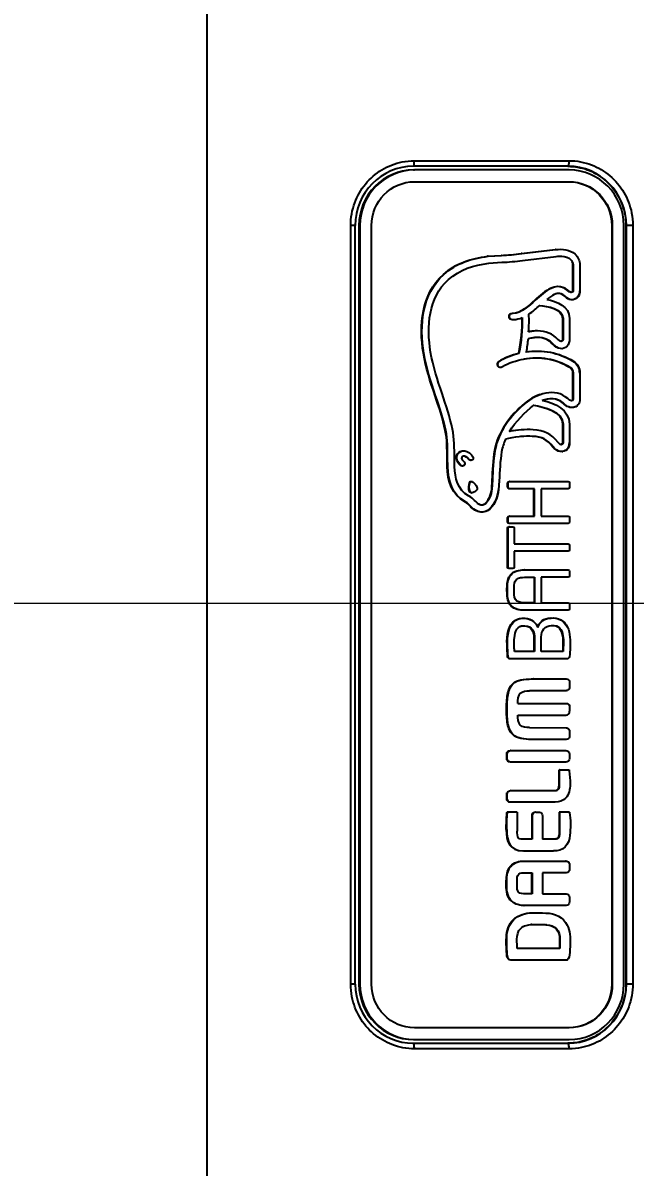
# Model space of a CAD drawing. Extents: x 612 to 6849, y -547 to 2005.
# Drawn here: x 1074.1 to 1107.2, y 1194 to 1255.8 of the extents above; entities that cross this region are included whole.
import ezdxf

# ---------------------------------------------------------------- set-up
doc = ezdxf.new("R2010")
doc.units = 0
doc.header["$LTSCALE"] = 20
doc.header["$MEASUREMENT"] = 0
doc.linetypes.add('CENTER', pattern=[2, 1.25, -0.25, 0.25, -0.25])
doc.layers.get('0').update_dxf_attribs({"linetype": 'CONTINUOUS'})
doc.layers.get('DEFPOINTS').update_dxf_attribs({"linetype": 'CONTINUOUS'})
doc.layers.add('1', color=7, linetype='CONTINUOUS')
doc.styles.get("Standard").update_dxf_attribs({"font": 'NanumGothic.ttf'})
doc.dimstyles.get("Standard").update_dxf_attribs({"dimtxt": 2.7, "dimasz": 2.5, "dimexe": 1.5, "dimexo": 1.5, "dimgap": 1.5, "dimtad": 1, "dimdec": 0, "dimlfac": 10, "dimzin": 0, "dimdsep": 46, "dimtxsty": 'Standard', "dimcen": 0, "dimclrt": 2, "dimadec": 0, "dimazin": 0, "dimtfac": 1, "dimtdec": 0, "dimtmove": 0, "dimatfit": 3, "dimfxl": 0, "dimtolj": 1, "dimtzin": 0, "dimarcsym": 0})

# ---------------------------------------------------------------- blocks, each defined once
blk = doc.blocks.new('*D73')
at = {"color": 3, "lineweight": -2}
for p, q in [((847.067, 1225.971), (847.067, 1556.302)), ((1562.216, 1225.971), (1562.216, 1556.302)), ((867.067, 1551.302), (1542.216, 1551.302))]:
    blk.add_line(p, q, dxfattribs=at)
at = {"color": 3}
for points in [[(867.067, 1554.635), (867.067, 1547.968), (847.067, 1551.302)], [(1542.216, 1554.635), (1542.216, 1547.968), (1562.216, 1551.302)]]:
    blk.add_solid(points, dxfattribs=at)
at = {"layer": 'DEFPOINTS', "color": 0}
for p in [(1562.216, 1551.302), (847.067, 1224.471), (1562.216, 1224.471)]:
    blk.add_point(p, dxfattribs=at)
at = {"color": 2, "insert": (1214.008, 1577.461), "char_height": 30, "attachment_point": 5}
blk.add_mtext('\\A1;715', dxfattribs=at)

msp = doc.modelspace()

# ---------------------------------------------------------------- linework, layer by layer
at = {"layer": '1', "color": 7, "linetype": 'Continuous'}
for p, q in [((1084.035, 1376.5), (1084.035, 1072.442)), ((1103.578, 1248.099), (1095.207, 1248.099)), ((1095.259, 1248.399), (1103.63, 1248.399)), ((1095.215, 1247.899), (1095.267, 1247.899)), ((1103.638, 1247.899), (1095.267, 1247.899)), ((1095.267, 1247.266), (1103.638, 1247.266)), ((1092.06, 1244.899), (1091.813, 1244.899)), ((1091.813, 1203.899), (1091.813, 1244.899)), ((1092.06, 1244.899), (1092.056, 1244.899)), ((1092.06, 1203.899), (1092.06, 1244.899)), ((1092.26, 1244.899), (1092.26, 1203.899)), ((1092.26, 1244.899), (1092.312, 1244.899)), ((1092.312, 1244.899), (1092.312, 1203.899)), ((1092.936, 1203.899), (1092.936, 1244.899)), ((1105.969, 1244.899), (1105.943, 1244.899)), ((1105.943, 1244.899), (1105.943, 1203.899)), ((1105.969, 1244.899), (1105.969, 1203.899)), ((1106.593, 1203.899), (1106.593, 1244.899)), ((1106.705, 1244.899), (1106.705, 1203.899)), ((1106.73, 1244.899), (1106.705, 1244.899)), ((1107.077, 1244.899), (1106.73, 1244.899)), ((1106.73, 1203.899), (1106.73, 1244.899)), ((1107.077, 1244.899), (1107.077, 1203.899)), ((1099.221, 1243.232), (1099.946, 1243.285)), ((1099.247, 1243.232), (1099.221, 1243.232)), ((1099.247, 1243.232), (1099.972, 1243.285)), ((1099.972, 1243.285), (1099.946, 1243.285)), ((1101.038, 1243.385), (1102.869, 1243.598)), ((1101.064, 1243.385), (1101.038, 1243.385)), ((1101.064, 1243.385), (1102.895, 1243.598)), ((1101.113, 1243.011), (1102.933, 1243.224)), ((1102.895, 1243.598), (1102.869, 1243.598)), ((1099.285, 1242.857), (1099.989, 1242.909)), ((1103.846, 1242.783), (1103.82, 1242.783)), ((1103.82, 1242.783), (1103.82, 1241.387)), ((1103.846, 1242.783), (1103.846, 1241.387)), ((1104.215, 1242.782), (1104.215, 1241.36)), ((1103.846, 1241.387), (1103.82, 1241.387)), ((1100.579, 1240.143), (1100.553, 1240.143)), ((1103.274, 1239.876), (1103.274, 1238.737)), ((1103.301, 1239.876), (1103.274, 1239.876)), ((1103.301, 1239.876), (1103.301, 1238.737)), ((1103.652, 1239.876), (1103.652, 1238.769)), ((1101.652, 1239.186), (1101.626, 1239.186)), ((1102.789, 1238.468), (1102.763, 1238.468)), ((1103.164, 1238.245), (1103.138, 1238.245)), ((1103.301, 1238.737), (1103.274, 1238.737)), ((1099.851, 1237.547), (1099.825, 1237.547)), ((1100.912, 1237.978), (1100.886, 1237.978)), ((1103.846, 1236.929), (1103.82, 1236.929)), ((1103.82, 1236.929), (1103.82, 1235.513)), ((1103.846, 1236.929), (1103.846, 1235.513)), ((1104.215, 1236.929), (1104.215, 1235.508)), ((1103.308, 1235.306), (1103.282, 1235.306)), ((1103.846, 1235.513), (1103.82, 1235.513)), ((1103.301, 1234.161), (1103.274, 1234.161)), ((1103.274, 1234.161), (1103.274, 1233.161)), ((1103.301, 1234.161), (1103.301, 1233.161)), ((1103.652, 1234.161), (1103.652, 1233.161)), ((1102.766, 1232.941), (1102.74, 1232.941)), ((1103.301, 1233.161), (1103.274, 1233.161)), ((1097.037, 1231.868), (1097.031, 1232.335)), ((1097.057, 1232.335), (1097.031, 1232.335)), ((1097.063, 1231.868), (1097.057, 1232.335)), ((1097.431, 1231.878), (1097.425, 1232.338)), ((1098.196, 1232.282), (1098.17, 1232.282)), ((1097.063, 1231.868), (1097.037, 1231.868)), ((1098.276, 1231.018), (1098.25, 1231.018)), ((1099.452, 1231.126), (1099.424, 1230.639)), ((1099.478, 1231.126), (1099.45, 1230.639)), ((1099.478, 1231.126), (1099.452, 1231.126)), ((1099.847, 1231.104), (1099.816, 1230.612)), ((1100.329, 1230.985), (1100.303, 1230.985)), ((1100.303, 1230.753), (1100.303, 1230.985)), ((1100.329, 1230.753), (1100.303, 1230.753)), ((1100.329, 1230.753), (1100.329, 1230.985)), ((1100.411, 1231.068), (1100.385, 1231.068)), ((1100.411, 1231.068), (1103.575, 1231.068)), ((1103.657, 1230.985), (1103.657, 1230.753)), ((1098.23, 1230.271), (1098.193, 1230.29)), ((1098.271, 1230.52), (1098.245, 1230.52)), ((1099.45, 1230.639), (1099.424, 1230.639)), ((1100.411, 1230.669), (1100.385, 1230.669)), ((1101.753, 1230.669), (1100.411, 1230.669)), ((1101.727, 1229.19), (1101.727, 1230.669)), ((1101.753, 1229.19), (1101.753, 1230.669)), ((1102.118, 1230.669), (1102.118, 1229.19)), ((1103.575, 1230.669), (1102.118, 1230.669)), ((1098.023, 1229.957), (1097.997, 1229.957)), ((1098.021, 1229.944), (1097.997, 1229.957)), ((1098.047, 1229.944), (1098.021, 1229.944)), ((1098.047, 1229.944), (1098.023, 1229.957)), ((1100.303, 1228.875), (1100.303, 1229.107)), ((1100.329, 1229.107), (1100.303, 1229.107)), ((1100.329, 1228.875), (1100.303, 1228.875)), ((1100.329, 1228.875), (1100.329, 1229.107)), ((1100.411, 1229.19), (1100.385, 1229.19)), ((1100.411, 1229.19), (1101.753, 1229.19)), ((1102.118, 1229.19), (1103.575, 1229.19)), ((1103.657, 1229.107), (1103.657, 1228.875)), ((1100.329, 1228.536), (1100.303, 1228.536)), ((1100.303, 1226.434), (1100.303, 1228.536)), ((1100.329, 1226.434), (1100.329, 1228.536)), ((1100.401, 1228.61), (1100.375, 1228.61)), ((1100.411, 1228.791), (1100.385, 1228.791)), ((1100.401, 1228.61), (1100.59, 1228.61)), ((1103.575, 1228.791), (1100.411, 1228.791)), ((1100.662, 1228.536), (1100.662, 1227.687)), ((1100.662, 1227.687), (1103.578, 1227.687)), ((1100.662, 1227.288), (1100.662, 1226.434)), ((1103.578, 1227.288), (1100.662, 1227.288)), ((1103.657, 1227.607), (1103.657, 1227.368)), ((1100.329, 1226.434), (1100.303, 1226.434)), ((1100.401, 1226.36), (1100.375, 1226.36)), ((1100.59, 1226.36), (1100.401, 1226.36)), ((1100.487, 1226.024), (1100.461, 1226.024)), ((1101.22, 1226.285), (1101.194, 1226.285)), ((1101.22, 1226.285), (1103.578, 1226.285)), ((1101.224, 1225.886), (1101.758, 1225.886)), ((1101.732, 1225.886), (1101.732, 1224.505)), ((1101.758, 1225.886), (1101.758, 1224.505)), ((1103.578, 1225.886), (1102.119, 1225.886)), ((1102.119, 1225.886), (1102.119, 1224.505)), ((1103.657, 1226.205), (1103.657, 1225.966)), ((1100.297, 1225.377), (1100.271, 1225.377)), ((1100.296, 1225.057), (1100.27, 1225.057)), ((1100.525, 1224.323), (1100.499, 1224.323)), ((1101.22, 1224.105), (1101.194, 1224.105)), ((1101.758, 1224.505), (1101.22, 1224.505)), ((1103.578, 1224.105), (1101.22, 1224.105)), ((1102.119, 1224.505), (1103.578, 1224.505)), ((1103.657, 1224.425), (1103.657, 1224.185)), ((1102.66, 1223.683), (1102.634, 1223.683)), ((1103.3, 1222.722), (1103.274, 1222.722)), ((1100.297, 1222.27), (1100.271, 1222.27)), ((1101.725, 1222.59), (1101.724, 1221.873)), ((1101.751, 1222.59), (1101.725, 1222.59)), ((1101.751, 1222.59), (1101.75, 1221.873)), ((1102.121, 1221.873), (1102.122, 1222.652)), ((1100.332, 1221.601), (1100.306, 1221.601)), ((1100.465, 1221.47), (1100.439, 1221.47)), ((1103.513, 1221.47), (1100.465, 1221.47)), ((1101.75, 1221.873), (1100.674, 1221.873)), ((1103.308, 1221.873), (1102.121, 1221.873)), ((1101.725, 1220.389), (1101.699, 1220.389)), ((1101.725, 1220.389), (1103.464, 1220.389)), ((1103.658, 1220.194), (1103.658, 1219.949)), ((1103.463, 1219.755), (1101.486, 1219.752)), ((1100.857, 1219.069), (1103.463, 1219.069)), ((1100.857, 1218.441), (1103.47, 1218.441)), ((1103.658, 1218.871), (1103.658, 1218.64)), ((1100.324, 1217.962), (1100.298, 1217.962)), ((1101.485, 1217.758), (1103.463, 1217.755)), ((1101.725, 1217.121), (1101.699, 1217.121)), ((1103.464, 1217.121), (1101.725, 1217.121)), ((1103.658, 1217.561), (1103.658, 1217.316)), ((1100.477, 1216.528), (1100.451, 1216.528)), ((1100.477, 1216.528), (1103.452, 1216.528)), ((1100.28, 1216.329), (1100.254, 1216.329)), ((1100.254, 1216.09), (1100.254, 1216.329)), ((1100.28, 1216.09), (1100.254, 1216.09)), ((1100.28, 1216.09), (1100.28, 1216.329)), ((1100.477, 1215.891), (1100.451, 1215.891)), ((1103.452, 1215.891), (1100.477, 1215.891)), ((1103.649, 1216.329), (1103.649, 1216.09)), ((1103.118, 1215.473), (1103.092, 1215.473)), ((1103.092, 1214.754), (1103.092, 1215.473)), ((1103.118, 1215.473), (1103.627, 1215.473)), ((1103.118, 1214.754), (1103.118, 1215.473)), ((1103.627, 1215.473), (1103.633, 1215.43)), ((1103.118, 1214.754), (1103.092, 1214.754)), ((1100.254, 1213.923), (1100.254, 1214.161)), ((1100.28, 1214.161), (1100.254, 1214.161)), ((1100.28, 1213.923), (1100.28, 1214.161)), ((1100.28, 1213.923), (1100.254, 1213.923)), ((1100.477, 1213.723), (1100.451, 1213.723)), ((1102.631, 1213.723), (1100.477, 1213.723)), ((1100.266, 1213.145), (1100.271, 1213.191)), ((1100.292, 1213.145), (1100.266, 1213.145)), ((1100.297, 1213.191), (1100.271, 1213.191)), ((1100.292, 1213.145), (1100.297, 1213.191)), ((1100.827, 1213.191), (1100.297, 1213.191)), ((1100.827, 1213.139), (1100.824, 1212.168)), ((1100.827, 1213.191), (1100.827, 1213.139)), ((1101.605, 1212.989), (1101.605, 1211.73)), ((1101.631, 1212.989), (1101.605, 1212.989)), ((1101.631, 1212.989), (1101.631, 1211.73)), ((1101.83, 1213.188), (1101.804, 1213.188)), ((1103.092, 1213.192), (1103.092, 1212.166)), ((1103.118, 1213.192), (1103.092, 1213.192)), ((1103.646, 1213.192), (1103.118, 1213.192)), ((1103.118, 1213.192), (1103.118, 1212.166)), ((1103.646, 1213.192), (1103.655, 1213.152)), ((1100.257, 1212.253), (1100.231, 1212.253)), ((1103.118, 1212.166), (1103.092, 1212.166)), ((1102.79, 1211.73), (1102.182, 1211.73)), ((1101.156, 1211.099), (1102.788, 1211.099)), ((1101.245, 1210.548), (1103.463, 1210.548)), ((1101.246, 1209.917), (1101.628, 1209.917)), ((1101.602, 1209.917), (1101.602, 1208.774)), ((1101.628, 1209.917), (1101.628, 1208.774)), ((1103.464, 1209.917), (1102.186, 1209.917)), ((1102.186, 1209.917), (1102.186, 1208.774)), ((1100.257, 1209.477), (1100.231, 1209.477)), ((1100.257, 1209.217), (1100.231, 1209.217)), ((1101.628, 1208.774), (1101.602, 1208.774)), ((1102.186, 1208.774), (1103.465, 1208.774)), ((1100.53, 1208.372), (1100.504, 1208.372)), ((1103.464, 1208.145), (1101.246, 1208.145)), ((1101.611, 1207.111), (1101.585, 1207.111)), ((1102.406, 1207.107), (1102.38, 1207.107)), ((1103.136, 1206.324), (1103.11, 1206.324)), ((1103.127, 1205.816), (1100.827, 1205.816)), ((1100.511, 1205.183), (1100.485, 1205.183)), ((1103.425, 1205.183), (1100.511, 1205.183)), ((1092.06, 1203.899), (1091.813, 1203.899)), ((1092.06, 1203.899), (1092.056, 1203.899)), ((1092.26, 1203.899), (1092.312, 1203.899)), ((1105.969, 1203.899), (1105.943, 1203.899)), ((1106.73, 1203.899), (1106.705, 1203.899)), ((1107.077, 1203.899), (1106.73, 1203.899)), ((1103.638, 1201.532), (1095.267, 1201.532)), ((1095.207, 1200.699), (1103.578, 1200.699)), ((1095.215, 1200.899), (1095.267, 1200.899)), ((1095.267, 1200.899), (1103.638, 1200.899)), ((1103.63, 1200.399), (1095.259, 1200.399))]:
    msp.add_line(p, q, dxfattribs=at)
at = {"layer": '1', "color": 1, "linetype": 'CENTER', "lineweight": 0, "ltscale": 5}
msp.add_line((1584.528, 1224.471), (839.321, 1224.471), dxfattribs=at)
at = {"layer": '1', "color": 7, "linetype": 'Continuous'}
for centre, start_param, end_param in [((1095.207, 1248.399), 0, 1.570796), ((1103.578, 1248.399), 0, 1.570796), ((1095.207, 1200.399), 1.570796, 3.141593), ((1103.578, 1200.399), 1.570796, 3.141593)]:
    msp.add_ellipse(centre, major_axis=(0, -0.3), ratio=0.173648, start_param=start_param, end_param=end_param, dxfattribs=at)
for points, knots in [([(1091.813, 1244.899), (1091.813, 1245.317), (1091.889, 1245.741), (1092.17, 1246.495), (1092.37, 1246.841), (1092.864, 1247.441), (1093.166, 1247.703), (1093.832, 1248.108), (1094.206, 1248.255), (1094.808, 1248.377), (1095.034, 1248.399), (1095.259, 1248.399)], [0, 0, 0, 0, 0.229654, 0.229654, 0.443273, 0.443273, 0.658699, 0.658699, 0.875871, 0.875871, 1, 1, 1, 1]), ([(1103.553, 1248.099), (1103.652, 1248.099), (1103.75, 1248.094), (1103.848, 1248.085), (1104.195, 1248.052), (1104.541, 1247.957), (1105.175, 1247.662), (1105.472, 1247.457), (1105.981, 1246.964), (1106.2, 1246.667), (1106.524, 1246.024), (1106.633, 1245.668), (1106.679, 1245.309), (1106.696, 1245.173), (1106.705, 1245.036), (1106.705, 1244.899)], [0, 0, 0, 0, 0.059109, 0.059109, 0.059109, 0.271901, 0.271901, 0.484519, 0.484519, 0.701251, 0.701251, 0.91871, 0.91871, 0.91871, 1, 1, 1, 1]), ([(1103.63, 1248.399), (1104.042, 1248.399), (1104.46, 1248.322), (1105.203, 1248.036), (1105.543, 1247.833), (1106.133, 1247.332), (1106.392, 1247.025), (1106.79, 1246.349), (1106.935, 1245.969), (1107.055, 1245.357), (1107.077, 1245.127), (1107.077, 1244.899)], [0, 0, 0, 0, 0.229684, 0.229684, 0.443247, 0.443247, 0.658693, 0.658693, 0.875881, 0.875881, 1, 1, 1, 1]), ([(1097.031, 1232.335), (1097.025, 1232.814), (1097.032, 1233.349), (1096.933, 1233.815), (1096.798, 1234.456), (1096.588, 1235.079), (1096.38, 1235.698), (1096.126, 1236.45), (1095.873, 1237.206), (1095.746, 1237.993), (1095.501, 1239.497), (1095.634, 1241.179), (1096.827, 1242.257), (1097.49, 1242.855), (1098.35, 1243.134), (1099.221, 1243.232)], [0, 0, 0, 0, 0.2, 0.2, 0.2, 0.4, 0.4, 0.4, 0.6, 0.6, 0.6, 0.8, 0.8, 0.8, 1, 1, 1, 1]), ([(1097.057, 1232.335), (1097.051, 1232.814), (1097.058, 1233.349), (1096.959, 1233.815), (1096.824, 1234.456), (1096.614, 1235.079), (1096.406, 1235.698), (1096.152, 1236.45), (1095.9, 1237.206), (1095.772, 1237.993), (1095.527, 1239.497), (1095.66, 1241.179), (1096.853, 1242.257), (1097.516, 1242.855), (1098.376, 1243.134), (1099.247, 1243.232)], [0, 0, 0, 0, 0.2, 0.2, 0.2, 0.4, 0.4, 0.4, 0.6, 0.6, 0.6, 0.8, 0.8, 0.8, 1, 1, 1, 1]), ([(1102.895, 1243.598), (1103.263, 1243.637), (1103.675, 1243.61), (1103.961, 1243.342), (1104.107, 1243.205), (1104.215, 1242.987), (1104.215, 1242.782)], [0, 0, 0, 0, 0.5, 0.5, 0.5, 1, 1, 1, 1]), ([(1102.933, 1243.224), (1103.178, 1243.25), (1103.513, 1243.249), (1103.708, 1243.069), (1103.781, 1243.002), (1103.846, 1242.886), (1103.846, 1242.783)], [0, 0, 0, 0, 0.5, 0.5, 0.5, 1, 1, 1, 1]), ([(1097.425, 1232.338), (1097.419, 1232.845), (1097.424, 1233.398), (1097.319, 1233.894), (1097.181, 1234.55), (1096.968, 1235.186), (1096.755, 1235.82), (1096.509, 1236.551), (1096.26, 1237.291), (1096.135, 1238.055), (1095.913, 1239.423), (1096.009, 1240.99), (1097.098, 1241.975), (1097.701, 1242.521), (1098.495, 1242.768), (1099.285, 1242.857)], [0, 0, 0, 0, 0.2, 0.2, 0.2, 0.4, 0.4, 0.4, 0.6, 0.6, 0.6, 0.8, 0.8, 0.8, 1, 1, 1, 1]), ([(1103.82, 1241.387), (1103.82, 1241.326), (1103.804, 1241.285), (1103.638, 1241.285), (1103.443, 1241.491), (1103.097, 1241.62), (1102.866, 1241.615), (1102.663, 1241.518), (1102.321, 1241.355), (1102.049, 1241.112), (1101.77, 1240.859), (1101.417, 1240.539), (1101.055, 1240.169), (1100.553, 1240.143)], [0, 0, 0, 0, 0.2, 0.2, 0.4, 0.4, 0.6, 0.6, 0.6, 0.8, 0.8, 0.8, 1, 1, 1, 1]), ([(1103.846, 1241.387), (1103.846, 1241.326), (1103.83, 1241.285), (1103.664, 1241.285), (1103.469, 1241.491), (1103.123, 1241.62), (1102.892, 1241.615), (1102.689, 1241.518), (1102.347, 1241.355), (1102.075, 1241.112), (1101.796, 1240.859), (1101.443, 1240.539), (1101.081, 1240.169), (1100.579, 1240.143)], [0, 0, 0, 0, 0.2, 0.2, 0.4, 0.4, 0.6, 0.6, 0.6, 0.8, 0.8, 0.8, 1, 1, 1, 1]), ([(1104.215, 1241.36), (1104.215, 1241.139), (1104.126, 1240.944), (1103.586, 1240.824), (1103.439, 1241.128), (1103.199, 1241.203), (1103.081, 1241.24), (1102.958, 1241.231), (1102.7, 1241.106), (1102.554, 1241.004), (1102.421, 1240.901)], [0, 0, 0, 0, 0.25, 0.25, 0.5, 0.5, 0.5, 0.75, 0.75, 1, 1, 1, 1]), ([(1104.189, 1241.36), (1104.189, 1241.139), (1104.1, 1240.944), (1103.56, 1240.824), (1103.413, 1241.128), (1103.173, 1241.203), (1103.084, 1241.231), (1102.993, 1241.232), (1102.898, 1241.205)], [0, 0, 0, 0, 0.36357, 0.36357, 0.72714, 0.72714, 0.72714, 1, 1, 1, 1]), ([(1100.553, 1240.143), (1100.458, 1240.136), (1100.357, 1240.091), (1100.366, 1239.903), (1100.409, 1239.853), (1100.474, 1239.829)], [0, 0, 0, 0, 0.614209, 0.614209, 1, 1, 1, 1]), ([(1100.579, 1240.143), (1100.484, 1240.136), (1100.383, 1240.091), (1100.394, 1239.86), (1100.499, 1239.803), (1100.775, 1239.822), (1100.936, 1239.86), (1101.093, 1239.922)], [0, 0, 0, 0, 0.333333, 0.333333, 0.666667, 0.666667, 1, 1, 1, 1]), ([(1103.04, 1238.721), (1102.724, 1239.058), (1102.384, 1239.201), (1101.919, 1239.201), (1101.83, 1239.201), (1101.741, 1239.195), (1101.652, 1239.186)], [0, 0, 0, 0, 0.5, 0.5, 0.5, 1, 1, 1, 1]), ([(1102.763, 1238.468), (1102.509, 1238.739), (1102.261, 1238.841), (1101.887, 1238.841), (1101.812, 1238.841), (1101.738, 1238.836), (1101.666, 1238.828)], [0, 0, 0, 0, 0.5, 0.5, 0.5, 1, 1, 1, 1]), ([(1102.789, 1238.468), (1102.535, 1238.739), (1102.287, 1238.841), (1101.913, 1238.841), (1101.839, 1238.841), (1101.764, 1238.836), (1101.692, 1238.828)], [0, 0, 0, 0, 0.5, 0.5, 0.5, 1, 1, 1, 1]), ([(1103.652, 1238.769), (1103.652, 1238.621), (1103.621, 1238.464), (1103.423, 1238.271), (1103.284, 1238.216), (1103.164, 1238.245)], [0, 0, 0, 0, 0.5, 0.5, 1, 1, 1, 1]), ([(1101.278, 1238.061), (1102.179, 1238.205), (1103.051, 1238.042), (1103.838, 1237.56), (1104.067, 1237.42), (1104.189, 1237.2), (1104.189, 1236.929)], [0, 0, 0, 0, 0.5, 0.5, 0.5, 1, 1, 1, 1]), ([(1101.304, 1238.061), (1102.205, 1238.205), (1103.077, 1238.042), (1103.864, 1237.56), (1104.093, 1237.42), (1104.215, 1237.2), (1104.215, 1236.929)], [0, 0, 0, 0, 0.5, 0.5, 0.5, 1, 1, 1, 1]), ([(1103.301, 1238.737), (1103.301, 1238.678), (1103.254, 1238.632), (1103.14, 1238.632), (1103.081, 1238.688), (1103.04, 1238.721)], [0, 0, 0, 0, 0.5, 0.5, 1, 1, 1, 1]), ([(1099.825, 1237.547), (1099.747, 1237.5), (1099.705, 1237.402), (1099.783, 1237.27), (1099.829, 1237.246), (1099.878, 1237.243)], [0, 0, 0, 0, 0.645838, 0.645838, 1, 1, 1, 1]), ([(1099.851, 1237.547), (1099.773, 1237.5), (1099.731, 1237.402), (1099.832, 1237.231), (1099.943, 1237.224), (1100.022, 1237.272)], [0, 0, 0, 0, 0.5, 0.5, 1, 1, 1, 1]), ([(1100.022, 1237.272), (1100.333, 1237.462), (1100.819, 1237.613), (1101.17, 1237.68), (1102.047, 1237.847), (1102.906, 1237.709), (1103.674, 1237.238), (1103.793, 1237.166), (1103.846, 1237.07), (1103.846, 1236.929)], [0, 0, 0, 0, 0.333333, 0.333333, 0.333333, 0.666667, 0.666667, 0.666667, 1, 1, 1, 1]), ([(1101.194, 1237.689), (1102.054, 1237.842), (1102.895, 1237.7), (1103.648, 1237.238), (1103.767, 1237.166), (1103.82, 1237.07), (1103.82, 1236.929)], [0, 0, 0, 0, 0.495212, 0.495212, 0.495212, 1, 1, 1, 1]), ([(1102.073, 1235.765), (1101.754, 1235.659), (1101.452, 1235.48), (1101.212, 1235.276), (1100.449, 1234.625), (1099.771, 1233.755), (1099.592, 1232.736), (1099.503, 1232.224), (1099.482, 1231.647), (1099.452, 1231.126)], [0, 0, 0, 0, 0.16289, 0.16289, 0.16289, 0.581445, 0.581445, 0.581445, 1, 1, 1, 1]), ([(1103.555, 1235.542), (1102.879, 1236.159), (1101.854, 1235.8), (1101.238, 1235.276), (1100.475, 1234.625), (1099.797, 1233.755), (1099.618, 1232.736), (1099.529, 1232.224), (1099.508, 1231.647), (1099.478, 1231.126)], [0, 0, 0, 0, 0.333333, 0.333333, 0.333333, 0.666667, 0.666667, 0.666667, 1, 1, 1, 1]), ([(1103.989, 1235.115), (1103.94, 1235.083), (1103.885, 1235.063), (1103.613, 1235.031), (1103.402, 1235.175), (1103.282, 1235.306)], [0, 0, 0, 0, 0.222414, 0.222414, 1, 1, 1, 1]), ([(1104.215, 1235.508), (1104.215, 1235.273), (1104.061, 1235.08), (1103.639, 1235.031), (1103.428, 1235.175), (1103.308, 1235.306)], [0, 0, 0, 0, 0.5, 0.5, 1, 1, 1, 1]), ([(1103.846, 1235.513), (1103.846, 1235.463), (1103.814, 1235.417), (1103.704, 1235.417), (1103.596, 1235.503), (1103.555, 1235.542)], [0, 0, 0, 0, 0.5, 0.5, 1, 1, 1, 1]), ([(1103.04, 1233.167), (1102.665, 1233.645), (1102.295, 1233.83), (1101.68, 1233.862), (1101.26, 1233.883), (1100.825, 1233.844), (1100.409, 1233.763)], [0, 0, 0, 0, 0.5, 0.5, 0.5, 1, 1, 1, 1]), ([(1100.188, 1233.345), (1100.093, 1233.129), (1100.022, 1232.904), (1099.981, 1232.671), (1099.894, 1232.175), (1099.878, 1231.609), (1099.847, 1231.104)], [0, 0, 0, 0, 0.5, 0.5, 0.5, 1, 1, 1, 1]), ([(1102.766, 1232.941), (1102.455, 1233.337), (1102.173, 1233.476), (1101.662, 1233.502), (1101.265, 1233.522), (1100.584, 1233.472), (1100.188, 1233.345)], [0, 0, 0, 0, 0.5, 0.5, 0.5, 1, 1, 1, 1]), ([(1102.74, 1232.941), (1102.429, 1233.337), (1102.147, 1233.476), (1101.636, 1233.502), (1101.464, 1233.51), (1101.24, 1233.506), (1101.008, 1233.488)], [0, 0, 0, 0, 0.698156, 0.698156, 0.698156, 1, 1, 1, 1]), ([(1097.935, 1231.935), (1097.887, 1231.879), (1097.797, 1231.882), (1097.745, 1231.931), (1097.582, 1232.086), (1097.44, 1232.343), (1097.589, 1232.558), (1097.67, 1232.675), (1097.791, 1232.739), (1097.976, 1232.718), (1098.005, 1232.711), (1098.035, 1232.7)], [0, 0, 0, 0, 0.315048, 0.315048, 0.315048, 0.630095, 0.630095, 0.630095, 0.945143, 0.945143, 1, 1, 1, 1]), ([(1097.961, 1231.935), (1097.913, 1231.879), (1097.823, 1231.882), (1097.771, 1231.931), (1097.608, 1232.086), (1097.466, 1232.343), (1097.615, 1232.558), (1097.696, 1232.675), (1097.817, 1232.739), (1098.132, 1232.703), (1098.355, 1232.556), (1098.429, 1232.396)], [0, 0, 0, 0, 0.25, 0.25, 0.25, 0.5, 0.5, 0.5, 0.75, 0.75, 1, 1, 1, 1]), ([(1103.626, 1233.161), (1103.626, 1233.022), (1103.593, 1232.881), (1103.402, 1232.699), (1103.281, 1232.669), (1103.026, 1232.688), (1102.809, 1232.823), (1102.74, 1232.941)], [0, 0, 0, 0, 0.333333, 0.333333, 0.666667, 0.666667, 1, 1, 1, 1]), ([(1103.652, 1233.161), (1103.652, 1233.022), (1103.619, 1232.881), (1103.428, 1232.699), (1103.307, 1232.669), (1103.052, 1232.688), (1102.835, 1232.823), (1102.766, 1232.941)], [0, 0, 0, 0, 0.333333, 0.333333, 0.666667, 0.666667, 1, 1, 1, 1]), ([(1103.301, 1233.161), (1103.301, 1233.104), (1103.253, 1233.051), (1103.138, 1233.051), (1103.074, 1233.126), (1103.04, 1233.167)], [0, 0, 0, 0, 0.5, 0.5, 1, 1, 1, 1]), ([(1098.196, 1232.282), (1098.154, 1232.352), (1098.032, 1232.428), (1097.904, 1232.442), (1097.867, 1232.431), (1097.773, 1232.295), (1097.886, 1232.185), (1097.945, 1232.125)], [0, 0, 0, 0, 0.333333, 0.333333, 0.666667, 0.666667, 1, 1, 1, 1]), ([(1098.17, 1232.282), (1098.128, 1232.352), (1098.006, 1232.428), (1097.925, 1232.437), (1097.909, 1232.437), (1097.895, 1232.436)], [0, 0, 0, 0, 0.784487, 0.784487, 1, 1, 1, 1]), ([(1098.276, 1231.018), (1098.299, 1231.087), (1098.379, 1231.065), (1098.506, 1230.97), (1098.611, 1230.862), (1098.642, 1230.76)], [0, 0, 0, 0, 0.5, 0.5, 1, 1, 1, 1]), ([(1098.642, 1230.76), (1098.665, 1230.693), (1098.656, 1230.612), (1098.554, 1230.526), (1098.455, 1230.454), (1098.389, 1230.448)], [0, 0, 0, 0, 0.5, 0.5, 1, 1, 1, 1]), ([(1099.79, 1230.612), (1099.763, 1230.22), (1099.538, 1229.677), (1099.18, 1229.484), (1098.966, 1229.368), (1098.738, 1229.39), (1098.531, 1229.513), (1098.422, 1229.577), (1098.337, 1229.662), (1098.179, 1229.821), (1098.107, 1229.894), (1098.021, 1229.944)], [0, 0, 0, 0, 0.25, 0.25, 0.25, 0.5, 0.5, 0.5, 0.75, 0.75, 1, 1, 1, 1]), ([(1099.816, 1230.612), (1099.789, 1230.22), (1099.564, 1229.677), (1099.206, 1229.484), (1098.992, 1229.368), (1098.764, 1229.39), (1098.557, 1229.513), (1098.448, 1229.577), (1098.363, 1229.662), (1098.205, 1229.821), (1098.133, 1229.894), (1098.047, 1229.944)], [0, 0, 0, 0, 0.25, 0.25, 0.25, 0.5, 0.5, 0.5, 0.75, 0.75, 1, 1, 1, 1]), ([(1099.45, 1230.639), (1099.43, 1230.379), (1099.273, 1229.945), (1099.034, 1229.816), (1098.934, 1229.761), (1098.838, 1229.78), (1098.665, 1229.883), (1098.596, 1229.955), (1098.437, 1230.114), (1098.348, 1230.202), (1098.23, 1230.271)], [0, 0, 0, 0, 0.25, 0.25, 0.25, 0.5, 0.5, 0.75, 0.75, 1, 1, 1, 1]), ([(1099.424, 1230.639), (1099.404, 1230.379), (1099.247, 1229.945), (1099.008, 1229.816), (1098.908, 1229.761), (1098.812, 1229.78), (1098.703, 1229.845), (1098.681, 1229.86), (1098.66, 1229.876)], [0, 0, 0, 0, 0.441818, 0.441818, 0.441818, 0.883636, 0.883636, 1, 1, 1, 1]), ([(1100.654, 1225.079), (1100.654, 1225.163), (1100.653, 1225.247), (1100.655, 1225.483), (1100.663, 1225.663), (1100.785, 1225.77)], [0, 0, 0, 0, 0.5, 0.5, 1, 1, 1, 1]), ([(1101.22, 1224.505), (1101.093, 1224.505), (1100.936, 1224.513), (1100.67, 1224.691), (1100.654, 1224.907), (1100.654, 1225.079)], [0, 0, 0, 0, 0.5, 0.5, 1, 1, 1, 1]), ([(1100.271, 1222.27), (1100.248, 1222.69), (1100.324, 1223.339), (1100.726, 1223.567), (1100.989, 1223.717), (1101.459, 1223.717), (1101.685, 1223.498)], [0, 0, 0, 0, 0.5, 0.5, 0.5, 1, 1, 1, 1]), ([(1100.297, 1222.27), (1100.274, 1222.69), (1100.35, 1223.339), (1100.752, 1223.567), (1101.015, 1223.717), (1101.485, 1223.717), (1101.711, 1223.498)], [0, 0, 0, 0, 0.5, 0.5, 0.5, 1, 1, 1, 1]), ([(1100.669, 1222.607), (1100.733, 1222.971), (1100.762, 1223.284), (1101.243, 1223.264), (1101.612, 1223.249), (1101.775, 1222.929), (1101.751, 1222.59)], [0, 0, 0, 0, 0.5, 0.5, 0.5, 1, 1, 1, 1]), ([(1100.999, 1223.244), (1101.059, 1223.26), (1101.131, 1223.268), (1101.217, 1223.264), (1101.586, 1223.249), (1101.749, 1222.929), (1101.725, 1222.59)], [0, 0, 0, 0, 0.151891, 0.151891, 0.151891, 1, 1, 1, 1]), ([(1100.298, 1217.962), (1100.256, 1218.222), (1100.247, 1218.493), (1100.245, 1219.004), (1100.254, 1219.307), (1100.346, 1219.804), (1100.442, 1220.036), (1100.925, 1220.381), (1101.382, 1220.389), (1101.699, 1220.389)], [0, 0, 0, 0, 0.25, 0.25, 0.5, 0.5, 0.75, 0.75, 1, 1, 1, 1]), ([(1100.324, 1217.962), (1100.282, 1218.222), (1100.273, 1218.493), (1100.271, 1219.004), (1100.28, 1219.307), (1100.372, 1219.804), (1100.468, 1220.036), (1100.951, 1220.381), (1101.408, 1220.389), (1101.725, 1220.389)], [0, 0, 0, 0, 0.25, 0.25, 0.5, 0.5, 0.75, 0.75, 1, 1, 1, 1]), ([(1103.464, 1220.389), (1103.512, 1220.389), (1103.56, 1220.374), (1103.639, 1220.303), (1103.658, 1220.253), (1103.658, 1220.194)], [0, 0, 0, 0, 0.5, 0.5, 1, 1, 1, 1]), ([(1103.658, 1219.949), (1103.658, 1219.904), (1103.644, 1219.862), (1103.578, 1219.782), (1103.521, 1219.755), (1103.463, 1219.755)], [0, 0, 0, 0, 0.5, 0.5, 1, 1, 1, 1]), ([(1103.463, 1219.069), (1103.511, 1219.069), (1103.56, 1219.054), (1103.64, 1218.98), (1103.658, 1218.931), (1103.658, 1218.871)], [0, 0, 0, 0, 0.5, 0.5, 1, 1, 1, 1]), ([(1103.47, 1218.441), (1103.517, 1218.443), (1103.562, 1218.458), (1103.64, 1218.529), (1103.659, 1218.58), (1103.658, 1218.64)], [0, 0, 0, 0, 0.5, 0.5, 1, 1, 1, 1]), ([(1101.699, 1217.121), (1101.382, 1217.121), (1100.925, 1217.129), (1100.442, 1217.474), (1100.345, 1217.705), (1100.298, 1217.962)], [0, 0, 0, 0, 0.5, 0.5, 1, 1, 1, 1]), ([(1101.725, 1217.121), (1101.408, 1217.121), (1100.951, 1217.129), (1100.468, 1217.474), (1100.371, 1217.705), (1100.324, 1217.962)], [0, 0, 0, 0, 0.5, 0.5, 1, 1, 1, 1]), ([(1103.658, 1217.316), (1103.658, 1217.258), (1103.639, 1217.208), (1103.56, 1217.136), (1103.512, 1217.121), (1103.464, 1217.121)], [0, 0, 0, 0, 0.5, 0.5, 1, 1, 1, 1]), ([(1102.811, 1214.354), (1102.872, 1214.353), (1102.95, 1214.352), (1103.086, 1214.467), (1103.092, 1214.65), (1103.092, 1214.754)], [0, 0, 0, 0, 0.5, 0.5, 1, 1, 1, 1]), ([(1102.837, 1214.354), (1102.898, 1214.353), (1102.976, 1214.352), (1103.113, 1214.467), (1103.118, 1214.65), (1103.118, 1214.754)], [0, 0, 0, 0, 0.5, 0.5, 1, 1, 1, 1]), ([(1100.28, 1214.161), (1100.28, 1214.271), (1100.368, 1214.361), (1100.477, 1214.361), (1101.263, 1214.361), (1102.05, 1214.354), (1102.837, 1214.354)], [0, 0, 0, 0, 0.5, 0.5, 0.5, 1, 1, 1, 1]), ([(1103.444, 1213.947), (1103.306, 1213.797), (1103.076, 1213.738), (1102.881, 1213.726), (1102.798, 1213.72), (1102.715, 1213.723), (1102.631, 1213.723)], [0, 0, 0, 0, 0.5, 0.5, 0.5, 1, 1, 1, 1]), ([(1101.83, 1213.188), (1101.884, 1213.188), (1101.94, 1213.189), (1102.103, 1213.187), (1102.182, 1213.096), (1102.182, 1212.987)], [0, 0, 0, 0, 0.5, 0.5, 1, 1, 1, 1]), ([(1103.655, 1213.152), (1103.73, 1212.837), (1103.698, 1212.257), (1103.676, 1211.941), (1103.641, 1211.437), (1103.299, 1211.057), (1102.788, 1211.099)], [0, 0, 0, 0, 0.5, 0.5, 0.5, 1, 1, 1, 1]), ([(1101.631, 1211.73), (1101.473, 1211.73), (1101.314, 1211.731), (1101.084, 1211.73), (1100.962, 1211.726), (1100.822, 1211.854), (1100.826, 1212.063), (1100.824, 1212.168)], [0, 0, 0, 0, 0.333333, 0.333333, 0.666667, 0.666667, 1, 1, 1, 1]), ([(1103.118, 1212.166), (1103.123, 1212.062), (1103.111, 1211.888), (1103.005, 1211.72), (1102.874, 1211.728), (1102.79, 1211.73)], [0, 0, 0, 0, 0.5, 0.5, 1, 1, 1, 1]), ([(1103.092, 1212.166), (1103.097, 1212.062), (1103.085, 1211.888), (1103.003, 1211.758), (1102.95, 1211.74), (1102.894, 1211.733)], [0, 0, 0, 0, 0.644381, 0.644381, 1, 1, 1, 1]), ([(1101.251, 1211.731), (1101.223, 1211.731), (1101.197, 1211.731), (1101.141, 1211.73), (1101.109, 1211.73), (1101.077, 1211.731)], [0, 0, 0, 0, 0.433384, 0.433384, 1, 1, 1, 1]), ([(1100.231, 1209.477), (1100.243, 1209.75), (1100.26, 1210.035), (1100.636, 1210.487), (1100.933, 1210.551), (1101.219, 1210.548)], [0, 0, 0, 0, 0.5, 0.5, 1, 1, 1, 1]), ([(1100.257, 1209.477), (1100.269, 1209.75), (1100.286, 1210.035), (1100.662, 1210.487), (1100.959, 1210.551), (1101.245, 1210.548)], [0, 0, 0, 0, 0.5, 0.5, 1, 1, 1, 1]), ([(1103.463, 1210.548), (1103.493, 1210.548), (1103.524, 1210.539), (1103.577, 1210.512), (1103.602, 1210.49), (1103.646, 1210.434), (1103.658, 1210.395), (1103.658, 1210.273), (1103.657, 1210.192), (1103.658, 1210.11)], [0, 0, 0, 0, 0.25, 0.25, 0.5, 0.5, 0.75, 0.75, 1, 1, 1, 1]), ([(1100.815, 1209.475), (1100.813, 1209.588), (1100.815, 1209.767), (1100.991, 1209.917), (1101.142, 1209.914), (1101.246, 1209.917)], [0, 0, 0, 0, 0.5, 0.5, 1, 1, 1, 1]), ([(1101.628, 1208.774), (1101.5, 1208.774), (1101.373, 1208.774), (1101.139, 1208.775), (1100.974, 1208.779), (1100.818, 1208.935), (1100.817, 1209.104), (1100.815, 1209.203)], [0, 0, 0, 0, 0.333333, 0.333333, 0.666667, 0.666667, 1, 1, 1, 1]), ([(1103.465, 1208.774), (1103.57, 1208.771), (1103.657, 1208.693), (1103.658, 1208.502), (1103.658, 1208.42), (1103.658, 1208.337)], [0, 0, 0, 0, 0.5, 0.5, 1, 1, 1, 1]), ([(1100.485, 1205.183), (1100.345, 1205.19), (1100.277, 1205.285), (1100.266, 1205.42), (1100.239, 1205.738), (1100.223, 1206.072), (1100.246, 1206.768), (1100.351, 1207.142), (1100.875, 1207.628), (1101.28, 1207.766), (1101.606, 1207.741)], [0, 0, 0, 0, 0.25, 0.25, 0.25, 0.5, 0.5, 0.75, 0.75, 1, 1, 1, 1]), ([(1100.511, 1205.183), (1100.371, 1205.19), (1100.303, 1205.285), (1100.292, 1205.42), (1100.265, 1205.738), (1100.249, 1206.072), (1100.272, 1206.768), (1100.377, 1207.142), (1100.901, 1207.628), (1101.306, 1207.766), (1101.632, 1207.741)], [0, 0, 0, 0, 0.25, 0.25, 0.25, 0.5, 0.5, 0.75, 0.75, 1, 1, 1, 1]), ([(1101.632, 1207.741), (1101.877, 1207.749), (1102.129, 1207.744), (1102.375, 1207.738), (1102.85, 1207.727), (1103.315, 1207.527), (1103.527, 1207.073)], [0, 0, 0, 0, 0.5, 0.5, 0.5, 1, 1, 1, 1]), ([(1100.827, 1205.816), (1100.813, 1205.974), (1100.807, 1206.134), (1100.807, 1206.517), (1100.852, 1206.768), (1101.168, 1207.053), (1101.421, 1207.117), (1101.611, 1207.111)], [0, 0, 0, 0, 0.333333, 0.333333, 0.666667, 0.666667, 1, 1, 1, 1]), ([(1103.685, 1206.087), (1103.677, 1205.867), (1103.669, 1205.644), (1103.643, 1205.295), (1103.562, 1205.17), (1103.425, 1205.183)], [0, 0, 0, 0, 0.5, 0.5, 1, 1, 1, 1]), ([(1095.259, 1200.399), (1094.848, 1200.399), (1094.43, 1200.476), (1093.687, 1200.762), (1093.347, 1200.965), (1092.757, 1201.466), (1092.498, 1201.773), (1092.1, 1202.449), (1091.955, 1202.829), (1091.835, 1203.441), (1091.813, 1203.67), (1091.813, 1203.899)], [0, 0, 0, 0, 0.229646, 0.229646, 0.443186, 0.443186, 0.658636, 0.658636, 0.875863, 0.875863, 1, 1, 1, 1]), ([(1106.705, 1203.899), (1106.705, 1203.799), (1106.7, 1203.699), (1106.691, 1203.6), (1106.659, 1203.247), (1106.566, 1202.896), (1106.274, 1202.252), (1106.073, 1201.952), (1105.587, 1201.434), (1105.295, 1201.212), (1104.661, 1200.883), (1104.311, 1200.772), (1103.958, 1200.726), (1103.824, 1200.708), (1103.688, 1200.699), (1103.553, 1200.699)], [0, 0, 0, 0, 0.059113, 0.059113, 0.059113, 0.271837, 0.271837, 0.484383, 0.484383, 0.70112, 0.70112, 0.918649, 0.918649, 0.918649, 1, 1, 1, 1]), ([(1107.077, 1203.899), (1107.077, 1203.481), (1107.001, 1203.057), (1106.72, 1202.303), (1106.52, 1201.958), (1106.027, 1201.358), (1105.725, 1201.096), (1105.059, 1200.691), (1104.685, 1200.544), (1104.082, 1200.422), (1103.856, 1200.399), (1103.63, 1200.399)], [0, 0, 0, 0, 0.229592, 0.229592, 0.443085, 0.443085, 0.658524, 0.658524, 0.875777, 0.875777, 1, 1, 1, 1])]:
    msp.add_open_spline(points, degree=3, knots=knots, dxfattribs=at)
for points, degree in [([(1095.207, 1248.099), (1093.475, 1248.099), (1092.056, 1246.658), (1092.056, 1244.899)], 3), ([(1106.73, 1244.899), (1106.73, 1246.658), (1105.31, 1248.099), (1103.578, 1248.099)], 3), ([(1095.215, 1247.899), (1093.59, 1247.899), (1092.26, 1246.549), (1092.26, 1244.899)], 3), ([(1095.267, 1247.899), (1093.642, 1247.899), (1092.312, 1246.549), (1092.312, 1244.899)], 3), ([(1106.593, 1244.899), (1106.593, 1246.549), (1105.263, 1247.899), (1103.638, 1247.899)], 3), ([(1092.936, 1244.899), (1092.936, 1246.201), (1093.985, 1247.266), (1095.267, 1247.266)], 3), ([(1103.612, 1247.266), (1104.894, 1247.266), (1105.943, 1246.201), (1105.943, 1244.899)], 3), ([(1103.638, 1247.266), (1104.92, 1247.266), (1105.969, 1246.201), (1105.969, 1244.899)], 3), ([(1099.946, 1243.285), (1100.317, 1243.3), (1100.668, 1243.332), (1101.038, 1243.385)], 3), ([(1099.972, 1243.285), (1100.344, 1243.3), (1100.694, 1243.332), (1101.064, 1243.385)], 3), ([(1102.907, 1243.224), (1103.087, 1243.243), (1103.315, 1243.248), (1103.501, 1243.178)], 3), ([(1099.989, 1242.909), (1100.37, 1242.927), (1100.733, 1242.958), (1101.113, 1243.011)], 3), ([(1103.777, 1242.942), (1103.803, 1242.891), (1103.82, 1242.835), (1103.82, 1242.783)], 3), ([(1102.421, 1240.901), (1102.964, 1240.796), (1103.652, 1240.529), (1103.652, 1239.876)], 3), ([(1103.62, 1240.91), (1103.646, 1240.91)], 1), ([(1101.44, 1239.15), (1101.461, 1239.466), (1101.471, 1239.791), (1101.453, 1240.105)], 3), ([(1101.453, 1240.105), (1101.659, 1240.238), (1101.867, 1240.419), (1102.05, 1240.583)], 3), ([(1102.024, 1240.583), (1102.417, 1240.535), (1103.274, 1240.403), (1103.274, 1239.876)], 3), ([(1102.05, 1240.583), (1102.443, 1240.535), (1103.301, 1240.403), (1103.301, 1239.876)], 3), ([(1100.588, 1239.811), (1100.614, 1239.811)], 1), ([(1101.067, 1239.922), (1101.087, 1239.288), (1101.013, 1238.598), (1100.886, 1237.978)], 3), ([(1101.093, 1239.922), (1101.113, 1239.288), (1101.039, 1238.598), (1100.912, 1237.978)], 3), ([(1101.409, 1238.778), (1101.383, 1238.538), (1101.348, 1238.298), (1101.304, 1238.061)], 3), ([(1101.692, 1238.828), (1101.598, 1238.813), (1101.504, 1238.794), (1101.409, 1238.778)], 3), ([(1101.626, 1239.186), (1101.563, 1239.175), (1101.501, 1239.165), (1101.44, 1239.155)], 3), ([(1101.652, 1239.186), (1101.58, 1239.174), (1101.51, 1239.162), (1101.44, 1239.15)], 3), ([(1103.138, 1238.245), (1103.009, 1238.261), (1102.857, 1238.375), (1102.763, 1238.468)], 3), ([(1103.164, 1238.245), (1103.035, 1238.261), (1102.883, 1238.375), (1102.789, 1238.468)], 3), ([(1103.274, 1238.737), (1103.274, 1238.682), (1103.234, 1238.638), (1103.182, 1238.632)], 3), ([(1100.886, 1237.978), (1100.582, 1237.899), (1100.077, 1237.723), (1099.825, 1237.547)], 3), ([(1100.912, 1237.978), (1100.608, 1237.899), (1100.103, 1237.723), (1099.851, 1237.547)], 3), ([(1099.881, 1237.243), (1099.907, 1237.243)], 1), ([(1100.409, 1233.763), (1100.725, 1234.283), (1101.256, 1234.837), (1101.725, 1235.179)], 3), ([(1101.699, 1235.179), (1102.236, 1235.108), (1103.274, 1234.858), (1103.274, 1234.161)], 3), ([(1101.725, 1235.179), (1102.262, 1235.108), (1103.301, 1234.858), (1103.301, 1234.161)], 3), ([(1103.282, 1235.306), (1102.973, 1235.587), (1102.528, 1235.579), (1102.156, 1235.438)], 3), ([(1103.308, 1235.306), (1102.999, 1235.587), (1102.554, 1235.579), (1102.182, 1235.438)], 3), ([(1102.182, 1235.438), (1102.848, 1235.313), (1103.652, 1234.939), (1103.652, 1234.161)], 3), ([(1103.82, 1235.513), (1103.82, 1235.476), (1103.803, 1235.441), (1103.771, 1235.426)], 3), ([(1100.864, 1233.836), (1100.702, 1233.818), (1100.541, 1233.794), (1100.383, 1233.763)], 3), ([(1103.274, 1233.161), (1103.274, 1233.109), (1103.235, 1233.061), (1103.185, 1233.053)], 3), ([(1103.26, 1232.68), (1103.286, 1232.68)], 1), ([(1097.945, 1232.125), (1097.997, 1232.078), (1098.01, 1231.99), (1097.961, 1231.935)], 3), ([(1098.237, 1232.221), (1098.21, 1232.234), (1098.186, 1232.256), (1098.17, 1232.282)], 3), ([(1098.372, 1232.217), (1098.307, 1232.187), (1098.232, 1232.224), (1098.196, 1232.282)], 3), ([(1098.297, 1232.206), (1098.323, 1232.206)], 1), ([(1098.429, 1232.396), (1098.46, 1232.331), (1098.44, 1232.246), (1098.372, 1232.217)], 3), ([(1097.997, 1229.957), (1097.283, 1230.335), (1097.056, 1231.095), (1097.037, 1231.868)], 3), ([(1098.023, 1229.957), (1097.309, 1230.335), (1097.082, 1231.095), (1097.063, 1231.868)], 3), ([(1098.193, 1230.29), (1097.611, 1230.6), (1097.448, 1231.257), (1097.431, 1231.878)], 3), ([(1098.245, 1230.52), (1098.18, 1230.66), (1098.196, 1230.875), (1098.25, 1231.018)], 3), ([(1098.271, 1230.52), (1098.206, 1230.66), (1098.222, 1230.875), (1098.276, 1231.018)], 3), ([(1098.25, 1231.018), (1098.262, 1231.055), (1098.291, 1231.066), (1098.324, 1231.061)], 3), ([(1098.395, 1231.046), (1098.37, 1231.046)], 1), ([(1100.303, 1230.985), (1100.303, 1231.031), (1100.339, 1231.068), (1100.385, 1231.068)], 3), ([(1100.385, 1230.669), (1100.339, 1230.669), (1100.303, 1230.707), (1100.303, 1230.753)], 3), ([(1100.329, 1230.985), (1100.329, 1231.031), (1100.365, 1231.068), (1100.411, 1231.068)], 3), ([(1100.411, 1230.669), (1100.365, 1230.669), (1100.329, 1230.707), (1100.329, 1230.753)], 3), ([(1103.575, 1231.068), (1103.62, 1231.068), (1103.657, 1231.031), (1103.657, 1230.985)], 3), ([(1103.657, 1230.753), (1103.657, 1230.707), (1103.62, 1230.669), (1103.575, 1230.669)], 3), ([(1098.363, 1230.448), (1098.311, 1230.436), (1098.256, 1230.472), (1098.245, 1230.52)], 3), ([(1098.389, 1230.448), (1098.337, 1230.436), (1098.282, 1230.472), (1098.271, 1230.52)], 3), ([(1098.342, 1230.446), (1098.368, 1230.446)], 1), ([(1100.303, 1229.107), (1100.303, 1229.153), (1100.339, 1229.19), (1100.385, 1229.19)], 3), ([(1100.385, 1228.791), (1100.339, 1228.791), (1100.303, 1228.828), (1100.303, 1228.875)], 3), ([(1100.329, 1229.107), (1100.329, 1229.153), (1100.365, 1229.19), (1100.411, 1229.19)], 3), ([(1100.411, 1228.791), (1100.365, 1228.791), (1100.329, 1228.828), (1100.329, 1228.875)], 3), ([(1103.575, 1229.19), (1103.62, 1229.19), (1103.657, 1229.153), (1103.657, 1229.107)], 3), ([(1103.657, 1228.875), (1103.657, 1228.828), (1103.62, 1228.791), (1103.575, 1228.791)], 3), ([(1100.303, 1228.536), (1100.303, 1228.577), (1100.335, 1228.61), (1100.375, 1228.61)], 3), ([(1100.329, 1228.536), (1100.329, 1228.577), (1100.361, 1228.61), (1100.401, 1228.61)], 3), ([(1100.59, 1228.61), (1100.63, 1228.61), (1100.662, 1228.577), (1100.662, 1228.536)], 3), ([(1103.578, 1227.687), (1103.621, 1227.687), (1103.657, 1227.651), (1103.657, 1227.607)], 3), ([(1103.657, 1227.368), (1103.657, 1227.324), (1103.621, 1227.288), (1103.578, 1227.288)], 3), ([(1100.375, 1226.36), (1100.335, 1226.36), (1100.303, 1226.393), (1100.303, 1226.434)], 3), ([(1100.401, 1226.36), (1100.361, 1226.36), (1100.329, 1226.393), (1100.329, 1226.434)], 3), ([(1100.662, 1226.434), (1100.662, 1226.393), (1100.63, 1226.36), (1100.59, 1226.36)], 3), ([(1100.271, 1225.377), (1100.263, 1225.586), (1100.328, 1225.864), (1100.461, 1226.024)], 3), ([(1100.297, 1225.377), (1100.289, 1225.586), (1100.354, 1225.864), (1100.487, 1226.024)], 3), ([(1100.461, 1226.024), (1100.629, 1226.24), (1100.94, 1226.285), (1101.194, 1226.285)], 3), ([(1100.487, 1226.024), (1100.655, 1226.24), (1100.966, 1226.285), (1101.22, 1226.285)], 3), ([(1100.785, 1225.77), (1100.941, 1225.888), (1101.041, 1225.876), (1101.224, 1225.886)], 3), ([(1103.578, 1226.285), (1103.621, 1226.285), (1103.657, 1226.249), (1103.657, 1226.205)], 3), ([(1103.657, 1225.966), (1103.657, 1225.922), (1103.621, 1225.886), (1103.578, 1225.886)], 3), ([(1100.27, 1225.057), (1100.269, 1225.164), (1100.269, 1225.271), (1100.271, 1225.377)], 3), ([(1100.296, 1225.057), (1100.295, 1225.164), (1100.295, 1225.271), (1100.297, 1225.377)], 3), ([(1100.499, 1224.323), (1100.314, 1224.501), (1100.265, 1224.811), (1100.27, 1225.057)], 3), ([(1100.525, 1224.323), (1100.34, 1224.501), (1100.291, 1224.811), (1100.296, 1225.057)], 3), ([(1101.194, 1224.105), (1100.962, 1224.105), (1100.671, 1224.149), (1100.499, 1224.323)], 3), ([(1101.22, 1224.105), (1100.988, 1224.105), (1100.697, 1224.149), (1100.525, 1224.323)], 3), ([(1103.578, 1224.505), (1103.621, 1224.505), (1103.657, 1224.469), (1103.657, 1224.425)], 3), ([(1103.657, 1224.185), (1103.657, 1224.141), (1103.621, 1224.105), (1103.578, 1224.105)], 3), ([(1101.711, 1223.498), (1101.806, 1223.419), (1101.885, 1223.294), (1101.938, 1223.167)], 3), ([(1101.912, 1223.167), (1102.039, 1223.482), (1102.253, 1223.677), (1102.634, 1223.683)], 3), ([(1101.938, 1223.167), (1102.065, 1223.482), (1102.279, 1223.677), (1102.66, 1223.683)], 3), ([(1102.634, 1223.683), (1103.005, 1223.708), (1103.368, 1223.559), (1103.519, 1223.195)], 3), ([(1102.655, 1223.284), (1103.061, 1223.303), (1103.207, 1223.081), (1103.274, 1222.722)], 3), ([(1102.66, 1223.683), (1103.031, 1223.708), (1103.394, 1223.559), (1103.545, 1223.195)], 3), ([(1102.681, 1223.284), (1103.087, 1223.303), (1103.233, 1223.081), (1103.3, 1222.722)], 3), ([(1102.122, 1222.652), (1102.133, 1223.025), (1102.302, 1223.273), (1102.681, 1223.284)], 3), ([(1103.274, 1222.722), (1103.314, 1222.462), (1103.295, 1222.143), (1103.282, 1221.873)], 3), ([(1103.3, 1222.722), (1103.34, 1222.462), (1103.321, 1222.143), (1103.308, 1221.873)], 3), ([(1103.545, 1223.195), (1103.682, 1222.908), (1103.708, 1222.401), (1103.684, 1222.086)], 3), ([(1100.306, 1221.601), (1100.286, 1221.823), (1100.273, 1222.047), (1100.271, 1222.27)], 3), ([(1100.332, 1221.601), (1100.312, 1221.823), (1100.299, 1222.047), (1100.297, 1222.27)], 3), ([(1100.674, 1221.873), (1100.665, 1222.091), (1100.638, 1222.427), (1100.669, 1222.607)], 3), ([(1103.684, 1222.086), (1103.678, 1221.924), (1103.67, 1221.758), (1103.646, 1221.6)], 3), ([(1100.439, 1221.47), (1100.366, 1221.47), (1100.31, 1221.53), (1100.306, 1221.601)], 3), ([(1100.465, 1221.47), (1100.392, 1221.47), (1100.336, 1221.53), (1100.332, 1221.601)], 3), ([(1103.646, 1221.6), (1103.64, 1221.529), (1103.586, 1221.47), (1103.513, 1221.47)], 3), ([(1100.857, 1219.069), (1100.859, 1219.239), (1100.879, 1219.509), (1100.987, 1219.614)], 3), ([(1100.987, 1219.614), (1101.096, 1219.728), (1101.339, 1219.747), (1101.486, 1219.752)], 3), ([(1100.989, 1217.895), (1100.879, 1218.001), (1100.859, 1218.271), (1100.857, 1218.441)], 3), ([(1101.485, 1217.758), (1101.339, 1217.764), (1101.096, 1217.782), (1100.989, 1217.895)], 3), ([(1103.463, 1217.755), (1103.521, 1217.755), (1103.578, 1217.728), (1103.616, 1217.683)], 3), ([(1103.616, 1217.683), (1103.644, 1217.648), (1103.658, 1217.607), (1103.658, 1217.561)], 3), ([(1100.254, 1216.329), (1100.254, 1216.439), (1100.342, 1216.528), (1100.451, 1216.528)], 3), ([(1100.28, 1216.329), (1100.28, 1216.439), (1100.368, 1216.528), (1100.477, 1216.528)], 3), ([(1103.452, 1216.528), (1103.56, 1216.528), (1103.649, 1216.439), (1103.649, 1216.329)], 3), ([(1100.451, 1215.891), (1100.342, 1215.891), (1100.254, 1215.98), (1100.254, 1216.09)], 3), ([(1100.477, 1215.891), (1100.368, 1215.891), (1100.28, 1215.98), (1100.28, 1216.09)], 3), ([(1103.649, 1216.09), (1103.649, 1215.98), (1103.56, 1215.891), (1103.452, 1215.891)], 3), ([(1103.633, 1215.43), (1103.673, 1215.169), (1103.686, 1214.967), (1103.686, 1214.696)], 3), ([(1103.686, 1214.696), (1103.677, 1214.423), (1103.644, 1214.148), (1103.444, 1213.947)], 3), ([(1100.254, 1214.161), (1100.254, 1214.186), (1100.258, 1214.21), (1100.267, 1214.232)], 3), ([(1100.477, 1214.361), (1100.451, 1214.361)], 1), ([(1100.451, 1213.723), (1100.342, 1213.723), (1100.254, 1213.813), (1100.254, 1213.923)], 3), ([(1100.477, 1213.723), (1100.368, 1213.723), (1100.28, 1213.813), (1100.28, 1213.923)], 3), ([(1100.231, 1212.253), (1100.23, 1212.551), (1100.238, 1212.849), (1100.266, 1213.145)], 3), ([(1100.257, 1212.253), (1100.256, 1212.551), (1100.264, 1212.849), (1100.292, 1213.145)], 3), ([(1101.804, 1213.188), (1101.691, 1213.185), (1101.61, 1213.102), (1101.605, 1212.989)], 3), ([(1101.83, 1213.188), (1101.717, 1213.185), (1101.636, 1213.102), (1101.631, 1212.989)], 3), ([(1102.182, 1212.987), (1102.182, 1212.568), (1102.182, 1212.15), (1102.182, 1211.73)], 3), ([(1100.231, 1212.253), (1100.218, 1211.616), (1100.421, 1211.084), (1101.13, 1211.099)], 3), ([(1100.257, 1212.253), (1100.244, 1211.616), (1100.447, 1211.084), (1101.156, 1211.099)], 3), ([(1103.466, 1210.548), (1103.44, 1210.548)], 1), ([(1103.658, 1210.11), (1103.658, 1210), (1103.573, 1209.92), (1103.464, 1209.917)], 3), ([(1100.504, 1208.372), (1100.28, 1208.579), (1100.23, 1208.925), (1100.231, 1209.217)], 3), ([(1100.231, 1209.217), (1100.231, 1209.303), (1100.231, 1209.389), (1100.231, 1209.477)], 3), ([(1100.53, 1208.372), (1100.306, 1208.579), (1100.256, 1208.925), (1100.257, 1209.217)], 3), ([(1100.257, 1209.217), (1100.257, 1209.303), (1100.257, 1209.389), (1100.257, 1209.477)], 3), ([(1100.815, 1209.203), (1100.818, 1209.291), (1100.816, 1209.385), (1100.815, 1209.475)], 3), ([(1101.602, 1208.774), (1101.509, 1208.774), (1101.417, 1208.774), (1101.328, 1208.774)], 3), ([(1101.246, 1208.145), (1101.014, 1208.137), (1100.7, 1208.203), (1100.53, 1208.372)], 3), ([(1101.18, 1208.145), (1101.206, 1208.145)], 1), ([(1103.658, 1208.337), (1103.658, 1208.23), (1103.569, 1208.146), (1103.464, 1208.145)], 3), ([(1101.606, 1207.741), (1101.72, 1207.745), (1101.834, 1207.746), (1101.949, 1207.745)], 3), ([(1101.611, 1207.111), (1101.865, 1207.117), (1102.16, 1207.127), (1102.406, 1207.107)], 3), ([(1102.007, 1207.119), (1102.136, 1207.119), (1102.263, 1207.116), (1102.38, 1207.107)], 3), ([(1102.38, 1207.107), (1102.819, 1207.083), (1103.145, 1206.783), (1103.11, 1206.324)], 3), ([(1102.406, 1207.107), (1102.845, 1207.083), (1103.171, 1206.783), (1103.136, 1206.324)], 3), ([(1103.527, 1207.073), (1103.663, 1206.804), (1103.708, 1206.386), (1103.685, 1206.087)], 3), ([(1103.11, 1206.324), (1103.107, 1206.153), (1103.104, 1205.984), (1103.101, 1205.816)], 3), ([(1103.136, 1206.324), (1103.133, 1206.153), (1103.13, 1205.984), (1103.127, 1205.816)], 3), ([(1092.056, 1203.899), (1092.056, 1202.14), (1093.475, 1200.699), (1095.207, 1200.699)], 3), ([(1092.26, 1203.899), (1092.26, 1202.249), (1093.59, 1200.899), (1095.215, 1200.899)], 3), ([(1092.312, 1203.899), (1092.312, 1202.249), (1093.642, 1200.899), (1095.267, 1200.899)], 3), ([(1095.267, 1201.532), (1093.985, 1201.532), (1092.936, 1202.597), (1092.936, 1203.899)], 3), ([(1103.578, 1200.699), (1105.31, 1200.699), (1106.73, 1202.14), (1106.73, 1203.899)], 3), ([(1105.943, 1203.899), (1105.943, 1202.597), (1104.894, 1201.532), (1103.612, 1201.532)], 3), ([(1105.969, 1203.899), (1105.969, 1202.597), (1104.92, 1201.532), (1103.638, 1201.532)], 3), ([(1103.638, 1200.899), (1105.263, 1200.899), (1106.593, 1202.249), (1106.593, 1203.899)], 3)]:
    msp.add_open_spline(points, degree=degree, dxfattribs=at)

# ---------------------------------------------------------------- dimensions: what is measured, and where the dimension line sits
dim = msp.add_linear_dim(base=(1562.216, 1551.302), p1=(847.067, 1224.471), p2=(1562.216, 1224.471), dimstyle='Standard', override={"dimtxt": 30, "dimasz": 20, "dimexe": 5, "dimgap": 10, "dimlfac": 1, "dimzin": 12, "dimclrd": 3, "dimclre": 3, "dimazin": 2, "dimarcsym": 1})
dim.commit()
dim.dimension.update_dxf_attribs({"geometry": '*D73', "text_midpoint": (1214.008, 1551.302), "dimtype": 160})

doc.saveas('drawing.dxf')
